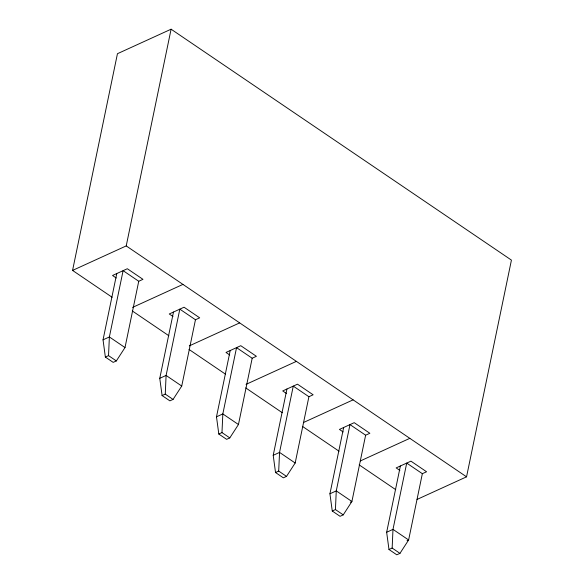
<?xml version="1.0" encoding="UTF-8"?>
<svg xmlns="http://www.w3.org/2000/svg" width="584" height="584" viewBox="0 0 584 584"><rect width="100%" height="100%" fill="white"/><g stroke="black" fill="none" stroke-linecap="round" stroke-linejoin="round"><path stroke-width="0.88" d="M138.737 281.269L125.005 347.56L116.347 360.927L108.529 355.627L109.376 336.953L123.107 270.662L138.737 281.269L142.963 279.334L127.327 268.735L112.544 275.487L116.267 278.013M195.457 319.755L181.733 386.046L173.068 399.412L165.257 394.112L166.097 375.439L179.828 309.148L195.457 319.755L199.684 317.82L184.055 307.221L169.265 313.973L172.988 316.491M252.186 358.24L238.454 424.524L229.797 437.898L221.978 432.591L222.825 413.925L236.549 347.633L252.186 358.24L256.405 356.306L240.776 345.699L225.993 352.451L229.709 354.977M308.907 396.726L295.175 463.01L286.518 476.383L278.699 471.076L279.546 452.41L293.27 386.119L308.907 396.726L313.133 394.791L297.497 384.184L282.714 390.937L286.437 393.463M365.628 435.211L351.904 501.495L343.239 514.869L335.428 509.562L336.267 490.889L349.998 424.604L365.628 435.211L369.854 433.277L354.218 422.67L339.435 429.423L343.158 431.948M422.349 473.69L408.625 539.981L399.967 553.355L392.149 548.048L392.988 529.374L406.719 463.09L422.349 473.69L426.576 471.762L410.946 461.156L396.156 467.908L399.879 470.434M112.121 297.256L72.569 270.421L117.45 53.706L171.097 29.2L511.431 260.114L466.55 476.829L417.034 499.444M116.347 360.927L113.179 362.372L105.361 357.072L103.04 339.844L116.771 273.553M72.569 270.421L126.217 245.915L171.097 29.2M173.068 399.412L169.9 400.858L162.089 395.558L159.76 378.33L173.492 312.038M229.797 437.898L226.628 439.343L218.81 434.043L216.489 416.815L230.213 350.524M286.518 476.383L283.349 477.829L275.531 472.529L273.21 455.301L286.934 389.01M343.239 514.869L340.07 516.314L332.26 511.015L329.931 493.787L343.662 427.495M399.967 553.355L396.799 554.8L388.981 549.5L386.652 532.272L400.383 465.981M132.59 307.396L182.938 284.401M103.04 339.844L109.376 336.953L125.005 347.56M105.361 357.072L108.529 355.627M189.318 345.881L239.659 322.886M159.76 378.33L166.097 375.439L181.733 386.046M162.089 395.558L165.257 394.112M246.039 384.367L296.38 361.372M216.489 416.815L222.825 413.925L238.454 424.524M218.81 434.043L221.978 432.591M303.585 422.473L353.108 399.858M273.21 455.301L279.546 452.41L295.175 463.01M275.531 472.529L278.699 471.076M360.306 460.959L409.829 438.343M329.931 493.787L336.267 490.889L351.904 501.495L350.32 502.218M332.26 511.015L335.428 509.562M386.652 532.272L392.988 529.374L408.625 539.981L407.041 540.704M388.981 549.5L392.149 548.048M126.217 245.915L466.55 476.829M132.276 310.929L168.849 335.742M188.997 349.414L225.57 374.227M245.725 387.9L282.291 412.713M302.446 426.386L339.019 451.198M359.167 464.871L395.74 489.684"/></g></svg>
